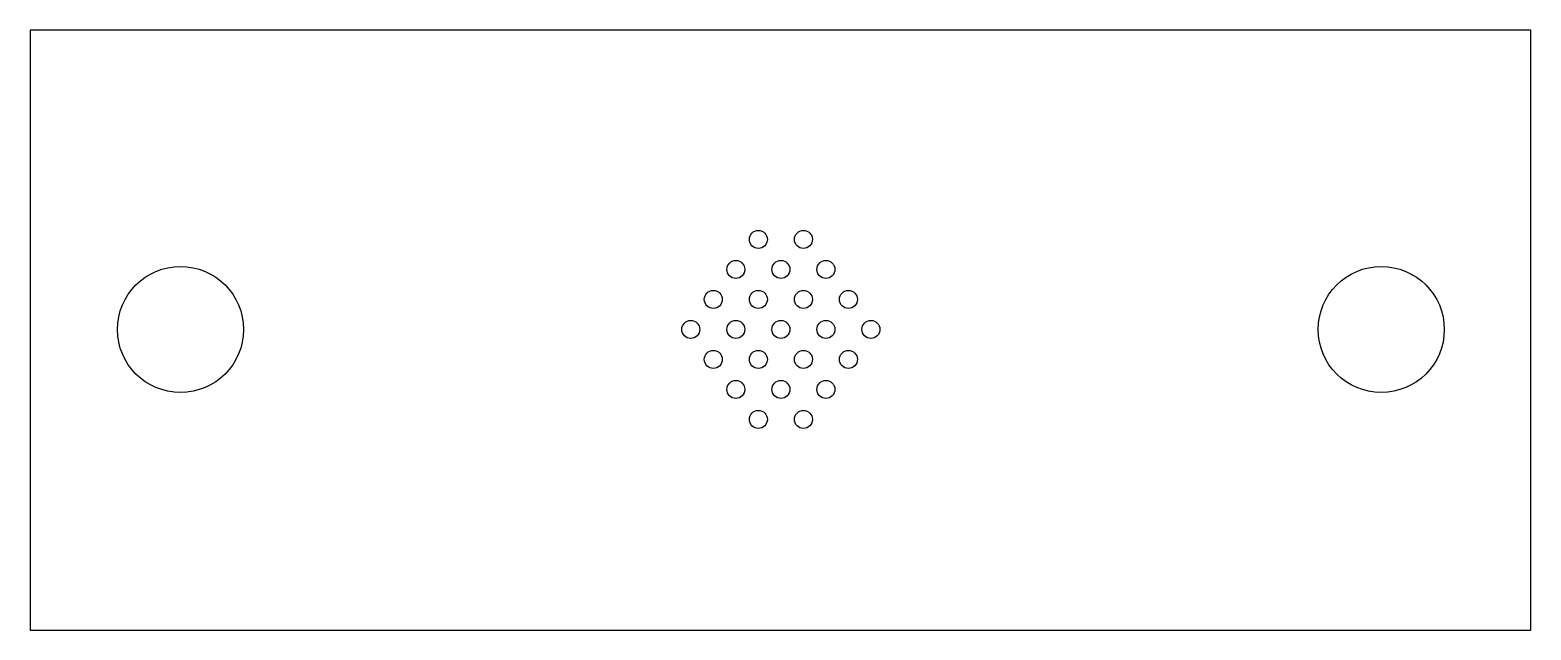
# Model space of a CAD drawing. Extents: x 0 to 50, y 0 to 20.
import ezdxf

# ---------------------------------------------------------------- set-up
doc = ezdxf.new("R2010")
doc.units = 0
doc.header["$MEASUREMENT"] = 0
doc.layers.get('0').update_dxf_attribs({"linetype": 'CONTINUOUS'})

# ---------------------------------------------------------------- blocks, each defined once
blk = doc.blocks.new('SKETCH')
at = {"color": 7}
blk.add_lwpolyline([(-0.012086, -0.01811), (49.987914, -0.01811), (49.987914, 19.98189), (-0.012086, 19.98189)], close=True, dxfattribs=at)
for centre, radius in [((24.25, 13), 0.3), ((25.75, 13), 0.3), ((5, 10), 2.1), ((23.5, 12), 0.3), ((25, 12), 0.3), ((26.5, 12), 0.3), ((45, 10), 2.1), ((22.75, 11), 0.3), ((24.25, 11), 0.3), ((25.75, 11), 0.3), ((27.25, 11), 0.3), ((22, 10), 0.3), ((23.5, 10), 0.3), ((25, 10), 0.3), ((26.5, 10), 0.3), ((28, 10), 0.3), ((22.75, 9), 0.3), ((24.25, 9), 0.3), ((25.75, 9), 0.3), ((27.25, 9), 0.3), ((23.5, 8), 0.3), ((25, 8), 0.3), ((26.5, 8), 0.3), ((24.25, 7), 0.3), ((25.75, 7), 0.3)]:
    blk.add_circle(centre, radius, dxfattribs=at)

msp = doc.modelspace()

# ---------------------------------------------------------------- block references
at = {"color": 7}
msp.add_blockref('SKETCH', (0, 0), dxfattribs=at)

doc.saveas('drawing.dxf')
